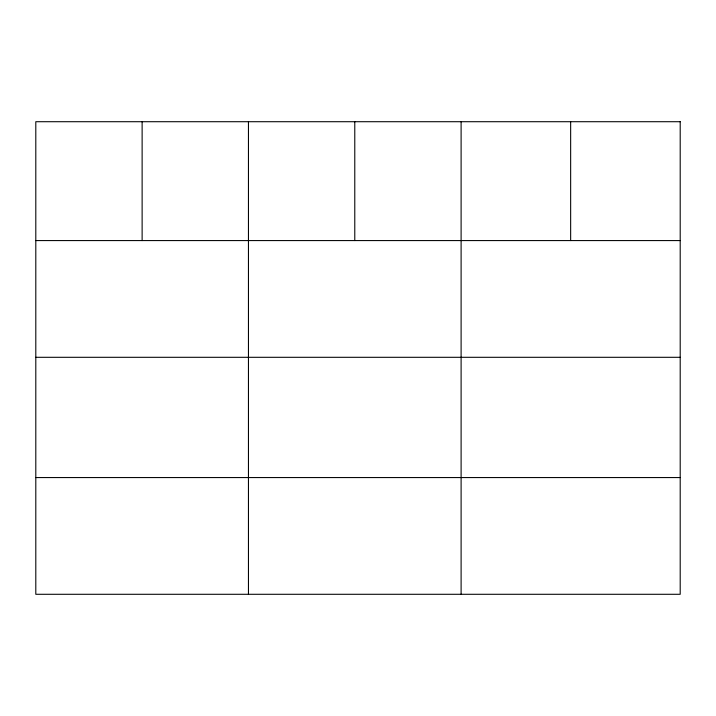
<?xml version="1.0" encoding="UTF-8"?>
<svg xmlns="http://www.w3.org/2000/svg" width="716" height="716" viewBox="0 0 716 716"><rect width="100%" height="100%" fill="white"/><g stroke="black" fill="none" stroke-linecap="round" stroke-linejoin="round"><path stroke-width="1.07" d="M35.8 240.576L680.2 240.576M35.8 357.302L680.2 357.302M35.8 477.563L680.2 477.563M570.652 121.711L570.652 240.576M461.104 121.711L461.104 594.289M354.778 121.711L354.778 240.576M248.452 121.711L248.452 594.289M142.126 121.711L142.126 240.576M680.2 121.711L35.8 121.711L35.8 594.289L680.2 594.289L680.2 121.711"/></g></svg>
